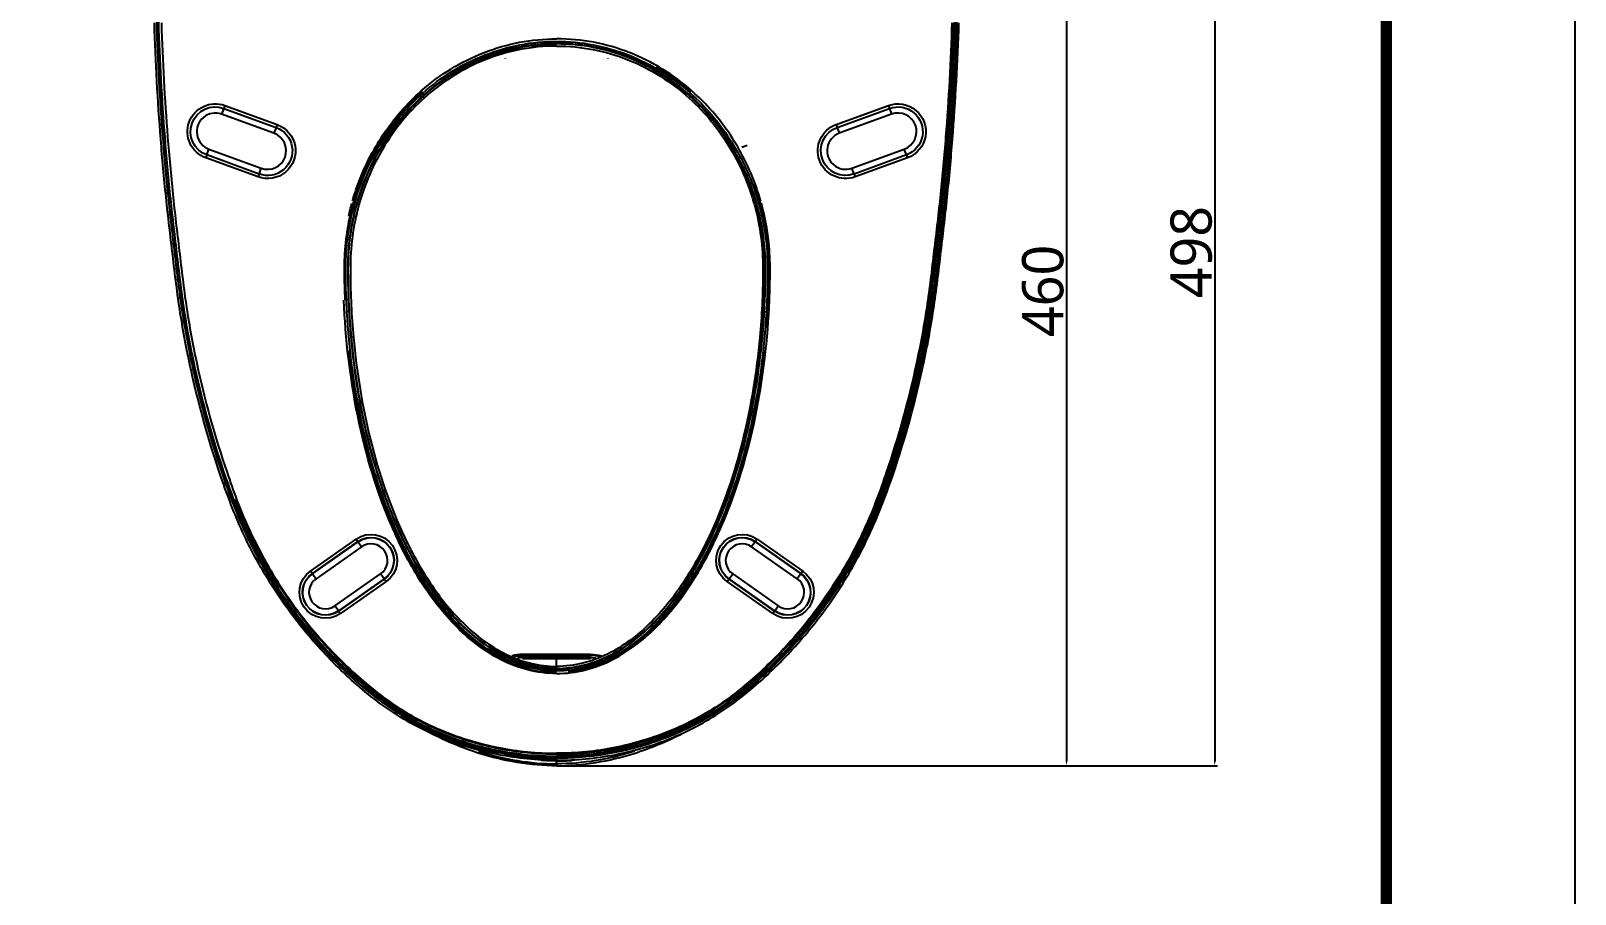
# Model space of a CAD drawing. Header units: millimetres. Extents: x 28 to 2364, y 8 to 1657.
# Drawn here: x 1615 to 2364, y 833 to 1251 of the extents above; entities that cross this region are included whole.
import ezdxf

# ---------------------------------------------------------------- set-up
doc = ezdxf.new("R2010")
doc.units = ezdxf.units.MM
doc.layers.get('Defpoints').update_dxf_attribs({"linetype": 'CONTINUOUS'})
doc.layers.add('1LINE', color=7, linetype='CONTINUOUS')
doc.styles.add('Annotative', font='malgun.ttf')
doc.dimstyles.new('WOO', dxfattribs={"dimtxt": 20, "dimasz": 2, "dimexe": 1.25, "dimexo": 0.3, "dimgap": 1, "dimtad": 1, "dimdec": 1, "dimzin": 1, "dimdsep": 46, "dimtxsty": 'Annotative', "dimcen": 0, "dimclrd": 1, "dimclre": 1, "dimclrt": 2, "dimadec": 0, "dimazin": 0, "dimtfac": 1, "dimtdec": 1, "dimtofl": 0, "dimtmove": 0, "dimatfit": 3, "dimfxl": 0, "dimarcsym": 0})

# ---------------------------------------------------------------- blocks, each defined once
blk = doc.blocks.new('*D25')
at = {"layer": '1LINE', "color": 1, "lineweight": -2}
for p, q in [((1946.21, 1355.14), (2118.84, 1355.14)), ((2117.59, 1353.14), (2117.59, 896.9)), ((1870.71, 894.9), (2118.84, 894.9))]:
    blk.add_line(p, q, dxfattribs=at)
at = {"layer": '1LINE', "color": 1}
for points in [[(2117.26, 1353.14), (2117.92, 1353.14), (2117.59, 1355.14)], [(2117.26, 896.9), (2117.92, 896.9), (2117.59, 894.9)]]:
    blk.add_solid(points, dxfattribs=at)
at = {"layer": 'Defpoints', "color": 0}
for p in [(1945.91, 1355.14, 0), (1870.41, 894.9), (2117.59, 894.9)]:
    blk.add_point(p, dxfattribs=at)
at = {"layer": '1LINE', "color": 2, "insert": (2106.26, 1125.02), "char_height": 20, "attachment_point": 5, "rotation": 90, "style": 'Annotative'}
blk.add_mtext('460', dxfattribs=at)
blk = doc.blocks.new('*D26')
at = {"layer": '1LINE', "color": 1, "lineweight": -2}
for p, q in [((1946.21, 1392.74), (2190.79, 1392.74)), ((2189.54, 1390.74), (2189.54, 896.9)), ((1870.71, 894.9), (2190.79, 894.9))]:
    blk.add_line(p, q, dxfattribs=at)
at = {"layer": '1LINE', "color": 1}
for points in [[(2189.2, 1390.74), (2189.87, 1390.74), (2189.54, 1392.74)], [(2189.2, 896.9), (2189.87, 896.9), (2189.54, 894.9)]]:
    blk.add_solid(points, dxfattribs=at)
at = {"layer": 'Defpoints', "color": 0}
for p in [(1945.91, 1392.74, 0), (1870.41, 894.9), (2189.54, 894.9)]:
    blk.add_point(p, dxfattribs=at)
at = {"layer": '1LINE', "color": 2, "insert": (2178.2, 1143.82), "char_height": 20, "attachment_point": 5, "rotation": 90, "style": 'Annotative'}
blk.add_mtext('498', dxfattribs=at)

msp = doc.modelspace()

# ---------------------------------------------------------------- linework, layer by layer
at = {"layer": '1LINE'}
for p, q in [((1709, 1213.44), (1707.97, 1210.62)), ((1709.51, 1214.85), (1709, 1213.44)), ((1709, 1213.44), (1734.37, 1204.2)), ((1709.51, 1214.85), (1734.88, 1205.61)), ((2005.94, 1205.61), (2031.31, 1214.85)), ((2006.45, 1204.2), (2031.82, 1213.44)), ((2031.31, 1214.85), (2031.82, 1213.44)), ((2031.82, 1213.44), (2032.85, 1210.62)), ((1733.35, 1201.38), (1707.97, 1210.62)), ((1734.88, 1205.61), (1734.37, 1204.2)), ((2005.94, 1205.61), (2006.45, 1204.2)), ((2032.85, 1210.62), (2007.48, 1201.38)), ((1734.37, 1204.2), (1733.35, 1201.38)), ((2006.45, 1204.2), (2007.48, 1201.38)), ((1700.79, 1190.89), (1700.28, 1189.48)), ((1700.79, 1190.89), (1701.82, 1193.7)), ((1726.16, 1181.65), (1700.79, 1190.89)), ((1701.82, 1193.7), (1727.19, 1184.47)), ((1962.83, 1195.45), (1960.18, 1194.48)), ((2013.63, 1184.47), (2039.01, 1193.7)), ((2040.03, 1190.89), (2014.66, 1181.65)), ((2040.03, 1190.89), (2039.01, 1193.7)), ((2040.03, 1190.89), (2040.54, 1189.48)), ((1725.65, 1180.24), (1700.28, 1189.48)), ((1726.16, 1181.65), (1727.19, 1184.47)), ((2014.66, 1181.65), (2013.63, 1184.47)), ((2040.54, 1189.48), (2015.17, 1180.24)), ((1726.16, 1181.65), (1725.65, 1180.24)), ((2014.66, 1181.65), (2015.17, 1180.24)), ((1769.71, 1114.95), (1768.71, 1114.9)), ((1971.11, 1114.95), (1972.11, 1114.9)), ((1771.9, 1102.56), (1770.91, 1102.46)), ((1968.92, 1102.56), (1969.92, 1102.46)), ((1751.11, 989.27), (1773.22, 1004.76)), ((1751.97, 988.05), (1774.08, 1003.53)), ((1752.02, 987.96), (1774.14, 1003.45)), ((1773.22, 1004.76), (1774.08, 1003.53)), ((1774.08, 1003.53), (1774.14, 1003.45)), ((1774.14, 1003.45), (1775.86, 1000.99)), ((1966.68, 1003.45), (1964.96, 1000.99)), ((1966.74, 1003.53), (1966.68, 1003.45)), ((1966.68, 1003.45), (1988.8, 987.96)), ((1967.6, 1004.76), (1966.74, 1003.53)), ((1966.74, 1003.53), (1988.86, 988.05)), ((1967.6, 1004.76), (1989.72, 989.27)), ((1775.86, 1000.99), (1753.74, 985.51)), ((1987.08, 985.51), (1964.96, 1000.99)), ((1751.97, 988.05), (1751.11, 989.27)), ((1989.72, 989.27), (1988.86, 988.05)), ((1751.97, 988.05), (1752.02, 987.96)), ((1752.02, 987.96), (1753.74, 985.51)), ((1762.92, 972.4), (1785.04, 987.89)), ((1786.76, 985.43), (1764.64, 969.94)), ((1786.82, 985.35), (1764.7, 969.86)), ((1787.68, 984.12), (1765.56, 968.63)), ((1786.76, 985.43), (1785.04, 987.89)), ((1786.82, 985.35), (1786.76, 985.43)), ((1787.68, 984.12), (1786.82, 985.35)), ((1954.01, 985.35), (1953.15, 984.12)), ((1975.26, 968.63), (1953.15, 984.12)), ((1954.01, 985.35), (1954.06, 985.43)), ((1976.12, 969.86), (1954.01, 985.35)), ((1954.06, 985.43), (1955.78, 987.89)), ((1976.18, 969.94), (1954.06, 985.43)), ((1955.78, 987.89), (1977.9, 972.4)), ((1988.8, 987.96), (1987.08, 985.51)), ((1988.86, 988.05), (1988.8, 987.96)), ((1764.64, 969.94), (1762.92, 972.4)), ((1764.7, 969.86), (1764.64, 969.94)), ((1764.7, 969.86), (1765.56, 968.63)), ((1976.12, 969.86), (1975.26, 968.63)), ((1976.12, 969.86), (1976.18, 969.94)), ((1976.18, 969.94), (1977.9, 972.4)), ((1886.91, 948.81), (1853.91, 948.81)), ((1853.91, 948.31), (1853.91, 948.81)), ((1853.91, 948.31), (1886.91, 948.31)), ((1886.91, 947.31), (1853.91, 947.31)), ((1853.91, 946.81), (1853.91, 947.31)), ((1853.91, 946.81), (1886.91, 946.81)), ((1886.91, 948.31), (1886.91, 948.81)), ((1886.91, 946.81), (1886.91, 947.31))]:
    msp.add_line(p, q, dxfattribs=at)
at = {"layer": '1LINE', "color": 4}
msp.add_lwpolyline([(32.98, 8.44), (2364.28, 8.44), (2364.28, 1657), (32.98, 1657)], close=True, dxfattribs=at)
at = {"layer": '1LINE', "color": 4, "const_width": 5.55}
msp.add_lwpolyline([(124.57, 66.72), (2272.69, 66.72), (2272.69, 1598.72), (124.57, 1598.72)], close=True, dxfattribs=at)
at = {"layer": '1LINE', "extrusion": (-1.0676e-27, -5.81175e-12, -1)}
for centre, radius, start, end in [((-1704.9, 1202.16, 0), 13.5, 290, 110), ((-2035.93, 1202.16, 0), 13.5, 70, 250), ((-2035.93, 1202.16, 0), 12, 70, 250), ((-1730.27, 1192.93, 0), 13.5, 110, 290), ((-2010.56, 1192.93, 0), 13.5, 250, 70), ((-2010.56, 1192.93, 0), 12, 250, 70), ((-1780.45, 994.44, 0), 12.6, 55, 235), ((-1960.37, 994.44, 0), 12.6, 305, 125), ((-1758.33, 978.95, 0), 12.6, 235, 55), ((-1982.49, 978.95, 0), 12.6, 125, 305)]:
    msp.add_arc(centre, radius, start, end, dxfattribs=at)
at = {"layer": '1LINE', "extrusion": (-6.12303e-17, 1.12478e-32, -1)}
for centre, radius, start, end in [((-1704.9, 1202.16, 0), 12, 290, 110), ((-1730.27, 1192.93, 0), 12, 110, 290), ((-1780.45, 994.44, 0), 11.1, 55, 235), ((-1780.45, 994.44, 0), 11, 55, 235), ((-1960.37, 994.44, 0), 11.1, 305, 125), ((-1960.37, 994.44, 0), 11, 305, 125), ((-1758.33, 978.95, 0), 11.1, 235, 55), ((-1758.33, 978.95, 0), 11, 235, 55), ((-1982.49, 978.95, 0), 11.1, 125, 305), ((-1982.49, 978.95, 0), 11, 125, 305)]:
    msp.add_arc(centre, radius, start, end, dxfattribs=at)
at = {"layer": '1LINE'}
for centre, radius, start, end in [((1704.9, 1202.16, 0), 9, 70, 250), ((2035.93, 1202.16, 0), 9, 290, 110), ((1730.27, 1192.93, 0), 9, 250, 70), ((2010.56, 1192.93, 0), 9, 110, 290), ((1780.45, 994.44, 0), 8, 305, 125), ((1960.37, 994.44, 0), 8, 55, 235), ((1758.33, 978.95, 0), 8, 125, 305), ((1982.49, 978.95, 0), 8, 235, 55), ((1853.91, 928.81, 0), 20, 90, 105.10454), ((1853.91, 928.81, 0), 18.5, 90, 97.88483), ((1886.91, 928.81, 0), 19.5, 76.84595, 90)]:
    msp.add_arc(centre, radius, start, end, dxfattribs=at)
at = {"layer": '1LINE', "extrusion": (0, 0, -1)}
for centre, radius, start, end in [((-1853.91, 928.81, 0), 19.5, 76.84595, 90), ((-1886.91, 928.81, 0), 20, 90, 105.10454), ((-1886.91, 928.81, 0), 18.5, 90, 97.88483)]:
    msp.add_arc(centre, radius, start, end, dxfattribs=at)
at = {"layer": '1LINE'}
for centre, major_axis, start_param, end_param in [((1805.45, 1219.18), (-0.672, 0.741), 3.098467, 4.618642), ((1935.37, 1219.18), (0.672, 0.741), 1.664543, 3.184718)]:
    msp.add_ellipse(centre, major_axis=major_axis, ratio=0.149356, start_param=start_param, end_param=end_param, dxfattribs=at)
for points, knots in [([(1870.41, 897.55), (1860.91, 897.56), (1851.4, 898.49), (1832.98, 902.04), (1824.02, 904.65), (1806.63, 911.63), (1798.13, 916.09), (1782.49, 926.48), (1775.26, 932.42), (1761.53, 945.24), (1755, 952.14), (1743, 966.55), (1737.5, 974.1), (1727.45, 989.85), (1722.89, 998.08), (1714.87, 1015.19), (1711.5, 1023.94), (1702.28, 1050.44), (1697.18, 1068.42), (1691.13, 1095.87), (1689.37, 1105.11), (1686.45, 1123.7), (1685.34, 1133.04), (1683.14, 1151.73), (1682, 1161.07), (1680.04, 1179.77), (1679.2, 1189.13), (1676.97, 1217.25), (1675.94, 1236.02), (1675.34, 1254.84)], [0, 0, 0, 0, 0.0625, 0.0625, 0.125, 0.125, 0.1875, 0.1875, 0.25, 0.25, 0.3125, 0.3125, 0.375, 0.375, 0.4375, 0.4375, 0.5, 0.5, 0.625, 0.625, 0.6875, 0.6875, 0.75, 0.75, 0.8125, 0.8125, 0.875, 0.875, 1, 1, 1, 1]), ([(1676.33, 1254.87), (1676.92, 1236.13), (1677.94, 1217.44), (1680.16, 1189.46), (1680.99, 1180.14), (1682.94, 1161.53), (1684.07, 1152.24), (1686.25, 1133.65), (1687.36, 1124.36), (1690.24, 1105.84), (1691.98, 1096.61), (1697.99, 1069.23), (1703.05, 1051.29), (1712.21, 1024.85), (1715.55, 1016.12), (1723.5, 999.05), (1728.02, 990.82), (1738.01, 975.08), (1743.48, 967.54), (1755.42, 953.15), (1761.91, 946.25), (1775.59, 933.44), (1782.78, 927.5), (1798.35, 917.1), (1806.82, 912.64), (1824.15, 905.65), (1833.08, 903.03), (1851.45, 899.48), (1860.94, 898.55), (1870.41, 898.54)], [0, 0, 0, 0, 0.125, 0.125, 0.1875, 0.1875, 0.25, 0.25, 0.3125, 0.3125, 0.375, 0.375, 0.5, 0.5, 0.5625, 0.5625, 0.625, 0.625, 0.6875, 0.6875, 0.75, 0.75, 0.8125, 0.8125, 0.875, 0.875, 0.9375, 0.9375, 1, 1, 1, 1]), ([(1870.41, 898.78), (1860.94, 898.79), (1851.46, 899.71), (1833.11, 903.26), (1824.19, 905.87), (1806.88, 912.85), (1798.42, 917.31), (1782.85, 927.71), (1775.67, 933.66), (1762.02, 946.46), (1755.53, 953.35), (1743.59, 967.75), (1738.12, 975.29), (1728.15, 991.03), (1723.64, 999.25), (1715.71, 1016.33), (1712.38, 1025.05), (1703.23, 1051.47), (1698.17, 1069.39), (1692.18, 1096.72), (1690.45, 1105.92), (1687.57, 1124.45), (1686.46, 1133.76), (1684.27, 1152.39), (1683.14, 1161.7), (1681.19, 1180.35), (1680.35, 1189.68), (1678.13, 1217.72), (1677.1, 1236.45), (1676.52, 1255.21)], [0, 0, 0, 0, 0.0625, 0.0625, 0.125, 0.125, 0.1875, 0.1875, 0.25, 0.25, 0.3125, 0.3125, 0.375, 0.375, 0.4375, 0.4375, 0.5, 0.5, 0.625, 0.625, 0.6875, 0.6875, 0.75, 0.75, 0.8125, 0.8125, 0.875, 0.875, 1, 1, 1, 1]), ([(1677.31, 1255.23), (1677.89, 1236.54), (1678.91, 1217.88), (1681.12, 1189.96), (1681.95, 1180.66), (1683.89, 1162.09), (1685.02, 1152.82), (1687.2, 1134.27), (1688.29, 1124.99), (1691.14, 1106.5), (1692.87, 1097.32), (1698.82, 1070.04), (1703.85, 1052.16), (1712.94, 1025.79), (1716.25, 1017.08), (1724.13, 1000.02), (1728.61, 991.81), (1738.53, 976.08), (1743.98, 968.55), (1755.86, 954.16), (1762.32, 947.27), (1775.93, 934.48), (1783.09, 928.53), (1798.6, 918.12), (1807.03, 913.65), (1824.29, 906.67), (1833.19, 904.06), (1851.5, 900.5), (1860.97, 899.58), (1870.41, 899.57)], [0, 0, 0, 0, 0.125, 0.125, 0.1875, 0.1875, 0.25, 0.25, 0.3125, 0.3125, 0.375, 0.375, 0.5, 0.5, 0.5625, 0.5625, 0.625, 0.625, 0.6875, 0.6875, 0.75, 0.75, 0.8125, 0.8125, 0.875, 0.875, 0.9375, 0.9375, 1, 1, 1, 1]), ([(1678.75, 1254.88), (1679.33, 1236.41), (1680.34, 1217.97), (1682.51, 1190.35), (1683.34, 1181.15), (1685.21, 1162.77), (1686.35, 1153.61), (1688.51, 1135.29), (1689.57, 1126.13), (1692.32, 1107.94), (1693.99, 1098.92), (1699.77, 1072.05), (1704.67, 1054.39), (1713.54, 1028.26), (1716.74, 1019.6), (1724.39, 1002.6), (1728.84, 994.25), (1738.66, 978.36), (1744.06, 970.76), (1755.85, 956.24), (1762.28, 949.31), (1775.8, 936.43), (1782.9, 930.42), (1798.29, 919.89), (1806.7, 915.35), (1824.05, 908.2), (1833, 905.52), (1851.44, 901.89), (1860.94, 900.95), (1870.41, 900.94)], [0, 0, 0, 0, 0.125, 0.125, 0.1875, 0.1875, 0.25, 0.25, 0.3125, 0.3125, 0.375, 0.375, 0.5, 0.5, 0.5625, 0.5625, 0.625, 0.625, 0.6875, 0.6875, 0.75, 0.75, 0.8125, 0.8125, 0.875, 0.875, 0.9375, 0.9375, 1, 1, 1, 1]), ([(1870.41, 899.57), (1879.86, 899.58), (1889.32, 900.5), (1907.63, 904.06), (1916.53, 906.67), (1933.79, 913.65), (1942.22, 918.12), (1957.74, 928.53), (1964.9, 934.48), (1978.5, 947.27), (1984.96, 954.16), (1996.84, 968.55), (2002.29, 976.08), (2012.21, 991.81), (2016.69, 1000.02), (2024.57, 1017.08), (2027.88, 1025.79), (2036.97, 1052.16), (2042, 1070.04), (2047.96, 1097.32), (2049.68, 1106.5), (2052.53, 1124.99), (2053.63, 1134.27), (2055.81, 1152.82), (2056.93, 1162.09), (2058.88, 1180.66), (2059.71, 1189.96), (2061.91, 1217.88), (2062.94, 1236.54), (2063.51, 1255.23)], [0, 0, 0, 0, 0.0625, 0.0625, 0.125, 0.125, 0.1875, 0.1875, 0.25, 0.25, 0.3125, 0.3125, 0.375, 0.375, 0.4375, 0.4375, 0.5, 0.5, 0.625, 0.625, 0.6875, 0.6875, 0.75, 0.75, 0.8125, 0.8125, 0.875, 0.875, 1, 1, 1, 1]), ([(2064.3, 1255.21), (2063.72, 1236.46), (2062.69, 1217.76), (2060.48, 1189.76), (2059.65, 1180.44), (2057.69, 1161.81), (2056.56, 1152.52), (2054.38, 1133.92), (2053.28, 1124.62), (2050.41, 1106.08), (2048.67, 1096.88), (2042.69, 1069.53), (2037.63, 1051.6), (2028.49, 1025.16), (2025.16, 1016.43), (2017.23, 999.34), (2012.72, 991.12), (2002.75, 975.37), (1997.28, 967.82), (1985.35, 953.41), (1978.86, 946.51), (1965.2, 933.7), (1958.01, 927.75), (1942.44, 917.33), (1933.98, 912.87), (1916.67, 905.88), (1907.74, 903.27), (1889.38, 899.71), (1879.88, 898.79), (1870.41, 898.78)], [0, 0, 0, 0, 0.125, 0.125, 0.1875, 0.1875, 0.25, 0.25, 0.3125, 0.3125, 0.375, 0.375, 0.5, 0.5, 0.5625, 0.5625, 0.625, 0.625, 0.6875, 0.6875, 0.75, 0.75, 0.8125, 0.8125, 0.875, 0.875, 0.9375, 0.9375, 1, 1, 1, 1]), ([(2062.07, 1254.88), (2061.49, 1236.41), (2060.48, 1217.97), (2058.31, 1190.35), (2057.48, 1181.15), (2055.61, 1162.77), (2054.48, 1153.61), (2052.31, 1135.29), (2051.25, 1126.13), (2048.51, 1107.94), (2046.83, 1098.92), (2041.05, 1072.05), (2036.15, 1054.39), (2027.28, 1028.26), (2024.08, 1019.6), (2016.44, 1002.6), (2011.98, 994.25), (2002.16, 978.36), (1996.77, 970.76), (1984.97, 956.24), (1978.54, 949.31), (1965.02, 936.43), (1957.92, 930.42), (1942.53, 919.89), (1934.12, 915.35), (1916.78, 908.2), (1907.82, 905.52), (1889.38, 901.89), (1879.89, 900.95), (1870.41, 900.94)], [0, 0, 0, 0, 0.125, 0.125, 0.1875, 0.1875, 0.25, 0.25, 0.3125, 0.3125, 0.375, 0.375, 0.5, 0.5, 0.5625, 0.5625, 0.625, 0.625, 0.6875, 0.6875, 0.75, 0.75, 0.8125, 0.8125, 0.875, 0.875, 0.9375, 0.9375, 1, 1, 1, 1]), ([(1870.41, 900.44), (1879.47, 900.45), (1888.47, 901.29), (1906.35, 904.65), (1915.26, 907.17), (1932.8, 914.15), (1941.05, 918.47), (1956.54, 928.73), (1963.82, 934.73), (1984.37, 953.96), (1996.2, 968.22), (2011.14, 991.77), (2015.69, 1000.05), (2023.59, 1017.06), (2026.9, 1025.76), (2036, 1052.12), (2041.05, 1070.01), (2047.03, 1097.34), (2048.77, 1106.55), (2051.61, 1125.02), (2052.69, 1134.27), (2054.87, 1152.78), (2056.02, 1162.03), (2057.92, 1180.56), (2058.76, 1189.83), (2060.96, 1217.67), (2061.98, 1236.25), (2062.56, 1254.87)], [0, 0, 0, 0, 0.0625, 0.0625, 0.125, 0.125, 0.1875, 0.1875, 0.25, 0.25, 0.375, 0.375, 0.4375, 0.4375, 0.5, 0.5, 0.625, 0.625, 0.6875, 0.6875, 0.75, 0.75, 0.8125, 0.8125, 0.875, 0.875, 1, 1, 1, 1]), ([(2064.5, 1254.87), (2063.9, 1236.13), (2062.88, 1217.44), (2060.67, 1189.46), (2059.83, 1180.14), (2057.88, 1161.53), (2056.75, 1152.24), (2054.57, 1133.65), (2053.46, 1124.36), (2050.58, 1105.84), (2048.84, 1096.61), (2042.84, 1069.23), (2037.77, 1051.29), (2028.61, 1024.85), (2025.27, 1016.12), (2017.32, 999.05), (2012.8, 990.82), (2002.81, 975.08), (1997.34, 967.54), (1985.4, 953.15), (1978.91, 946.25), (1965.24, 933.44), (1958.04, 927.5), (1942.47, 917.1), (1934, 912.64), (1916.67, 905.65), (1907.74, 903.03), (1889.37, 899.48), (1879.88, 898.55), (1870.41, 898.54)], [0, 0, 0, 0, 0.125, 0.125, 0.1875, 0.1875, 0.25, 0.25, 0.3125, 0.3125, 0.375, 0.375, 0.5, 0.5, 0.5625, 0.5625, 0.625, 0.625, 0.6875, 0.6875, 0.75, 0.75, 0.8125, 0.8125, 0.875, 0.875, 0.9375, 0.9375, 1, 1, 1, 1]), ([(1870.41, 897.55), (1879.91, 897.56), (1889.42, 898.49), (1907.84, 902.04), (1916.8, 904.65), (1934.19, 911.63), (1942.69, 916.09), (1958.33, 926.48), (1965.56, 932.42), (1979.29, 945.24), (1985.82, 952.14), (1997.82, 966.55), (2003.33, 974.1), (2013.38, 989.85), (2017.93, 998.08), (2025.95, 1015.19), (2029.32, 1023.94), (2038.54, 1050.44), (2043.64, 1068.42), (2049.7, 1095.87), (2051.45, 1105.11), (2054.37, 1123.7), (2055.49, 1133.04), (2057.68, 1151.73), (2058.82, 1161.07), (2060.78, 1179.77), (2061.63, 1189.13), (2063.85, 1217.25), (2064.88, 1236.02), (2065.48, 1254.84)], [0, 0, 0, 0, 0.0625, 0.0625, 0.125, 0.125, 0.1875, 0.1875, 0.25, 0.25, 0.3125, 0.3125, 0.375, 0.375, 0.4375, 0.4375, 0.5, 0.5, 0.625, 0.625, 0.6875, 0.6875, 0.75, 0.75, 0.8125, 0.8125, 0.875, 0.875, 1, 1, 1, 1]), ([(1804.8, 1221.91), (1809.29, 1225.88), (1814.07, 1229.42), (1824.2, 1235.63), (1829.58, 1238.33), (1840.81, 1242.69), (1846.55, 1244.34), (1858.3, 1246.57), (1864.34, 1247.15), (1870.41, 1247.14)], [0, 0, 0, 0, 0.25, 0.25, 0.5, 0.5, 0.75, 0.75, 1, 1, 1, 1]), ([(1805.53, 1220.8), (1809.96, 1224.75), (1814.67, 1228.27), (1824.67, 1234.46), (1830, 1237.15), (1841.1, 1241.49), (1846.79, 1243.14), (1858.41, 1245.35), (1864.4, 1245.92), (1870.41, 1245.92)], [0, 0, 0, 0, 0.25, 0.25, 0.5, 0.5, 0.75, 0.75, 1, 1, 1, 1]), ([(1805.63, 1219.21), (1810.03, 1223.2), (1814.72, 1226.77), (1824.68, 1233.04), (1830, 1235.76), (1841.08, 1240.17), (1846.76, 1241.84), (1858.39, 1244.08), (1864.39, 1244.67), (1870.41, 1244.66)], [0, 0, 0, 0, 0.25, 0.25, 0.5, 0.5, 0.75, 0.75, 1, 1, 1, 1]), ([(1870.41, 1243.66), (1864.44, 1243.67), (1858.49, 1243.08), (1846.94, 1240.85), (1841.31, 1239.2), (1830.32, 1234.83), (1825.04, 1232.13), (1815.14, 1225.92), (1810.49, 1222.39), (1806.12, 1218.43)], [0, 0, 0, 0, 0.25, 0.25, 0.5, 0.5, 0.75, 0.75, 1, 1, 1, 1]), ([(1870.41, 1244.92), (1861.95, 1244.92), (1853.5, 1243.78), (1837.22, 1239.3), (1829.41, 1235.99), (1822.16, 1231.75)], [0, 0, 0, 0, 0.5, 0.5, 1, 1, 1, 1]), ([(1936.02, 1221.91), (1931.53, 1225.88), (1926.75, 1229.42), (1916.63, 1235.63), (1911.24, 1238.33), (1900.01, 1242.69), (1894.27, 1244.34), (1882.53, 1246.57), (1876.48, 1247.15), (1870.41, 1247.14)], [0, 0, 0, 0, 0.25, 0.25, 0.5, 0.5, 0.75, 0.75, 1, 1, 1, 1]), ([(1870.41, 1245.92), (1876.41, 1245.92), (1882.37, 1245.35), (1893.97, 1243.15), (1899.63, 1241.52), (1910.7, 1237.2), (1916.07, 1234.5), (1926.15, 1228.27), (1930.88, 1224.74), (1935.3, 1220.8)], [0, 0, 0, 0, 0.25, 0.25, 0.5, 0.5, 0.75, 0.75, 1, 1, 1, 1]), ([(1918.66, 1231.75), (1911.41, 1235.99), (1903.6, 1239.3), (1887.32, 1243.78), (1878.87, 1244.92), (1870.41, 1244.92)], [0, 0, 0, 0, 0.5, 0.5, 1, 1, 1, 1]), ([(1935.19, 1219.21), (1930.8, 1223.2), (1926.11, 1226.77), (1916.14, 1233.04), (1910.82, 1235.76), (1899.74, 1240.17), (1894.06, 1241.84), (1882.43, 1244.08), (1876.43, 1244.67), (1870.41, 1244.66)], [0, 0, 0, 0, 0.25, 0.25, 0.5, 0.5, 0.75, 0.75, 1, 1, 1, 1]), ([(1870.41, 1243.66), (1876.38, 1243.67), (1882.33, 1243.08), (1893.88, 1240.85), (1899.51, 1239.2), (1910.51, 1234.83), (1915.79, 1232.13), (1925.68, 1225.92), (1930.33, 1222.39), (1934.7, 1218.43)], [0, 0, 0, 0, 0.25, 0.25, 0.5, 0.5, 0.75, 0.75, 1, 1, 1, 1]), ([(1918.67, 1233.71), (1919.56, 1233.2), (1920.45, 1232.67), (1926.38, 1229.03), (1931.15, 1225.49), (1935.61, 1221.55)], [0, 0, 0, 0, 0.147484, 0.147484, 1, 1, 1, 1]), ([(1805.21, 1221.55), (1801.71, 1218.45), (1798.41, 1215.13), (1792.25, 1208.07), (1789.38, 1204.32), (1781.58, 1192.68), (1777.38, 1184.35), (1771.01, 1166.55), (1768.99, 1157.51), (1767.55, 1143.76), (1767.38, 1139.14), (1767.42, 1129.86), (1767.52, 1125.21), (1767.72, 1120.55)], [0, 0, 0, 0, 0.125, 0.125, 0.25, 0.25, 0.5, 0.5, 0.75, 0.75, 0.875, 0.875, 1, 1, 1, 1]), ([(1768.71, 1114.9), (1768.44, 1119.75), (1768.26, 1124.59), (1768.09, 1134.26), (1768.06, 1139.09), (1768.7, 1148.69), (1769.32, 1153.47), (1771.16, 1162.97), (1772.39, 1167.73), (1777, 1181.71), (1781.19, 1190.48), (1789.18, 1202.76), (1792.13, 1206.71), (1798.47, 1214.1), (1801.88, 1217.56), (1805.53, 1220.8)], [0, 0, 0, 0, 0.125, 0.125, 0.25, 0.25, 0.375, 0.375, 0.5, 0.5, 0.75, 0.75, 0.875, 0.875, 1, 1, 1, 1]), ([(1771.45, 1168.63), (1772.12, 1170.97), (1772.88, 1173.3), (1776.9, 1184.56), (1781.1, 1192.93), (1788.92, 1204.61), (1791.8, 1208.37), (1797.98, 1215.47), (1801.28, 1218.8), (1804.8, 1221.91)], [0, 0, 0, 0, 0.115112, 0.115112, 0.557556, 0.557556, 0.778778, 0.778778, 1, 1, 1, 1]), ([(1935.3, 1220.8), (1938.94, 1217.56), (1942.35, 1214.1), (1948.69, 1206.71), (1951.65, 1202.76), (1959.63, 1190.48), (1963.82, 1181.71), (1968.43, 1167.73), (1969.66, 1162.97), (1971.5, 1153.47), (1972.12, 1148.69), (1972.76, 1139.09), (1972.73, 1134.26), (1972.56, 1124.59), (1972.38, 1119.75), (1972.11, 1114.9)], [0, 0, 0, 0, 0.125, 0.125, 0.25, 0.25, 0.5, 0.5, 0.625, 0.625, 0.75, 0.75, 0.875, 0.875, 1, 1, 1, 1]), ([(1969.37, 1168.63), (1968.7, 1170.97), (1967.95, 1173.3), (1963.93, 1184.56), (1959.72, 1192.93), (1951.9, 1204.61), (1949.03, 1208.37), (1942.84, 1215.47), (1939.54, 1218.8), (1936.02, 1221.91)], [0, 0, 0, 0, 0.115112, 0.115112, 0.557556, 0.557556, 0.778778, 0.778778, 1, 1, 1, 1]), ([(1770.91, 1102.46), (1769.94, 1112.98), (1769.46, 1123.47), (1769.36, 1139.17), (1769.57, 1144.39), (1770.79, 1154.79), (1771.76, 1159.98), (1774.46, 1170.3), (1776.19, 1175.43), (1780.3, 1185.24), (1782.69, 1189.98), (1788.16, 1199.11), (1791.26, 1203.53), (1798.01, 1211.78), (1801.67, 1215.63), (1805.63, 1219.21)], [0, 0, 0, 0, 0.25, 0.25, 0.375, 0.375, 0.5, 0.5, 0.625, 0.625, 0.75, 0.75, 0.875, 0.875, 1, 1, 1, 1]), ([(1806.12, 1218.43), (1802.21, 1214.88), (1798.58, 1211.05), (1791.9, 1202.85), (1788.83, 1198.46), (1783.43, 1189.39), (1781.07, 1184.69), (1777.02, 1174.94), (1775.32, 1169.85), (1772.68, 1159.61), (1771.73, 1154.47), (1770.53, 1144.14), (1770.34, 1138.96), (1770.46, 1123.39), (1770.94, 1112.98), (1771.9, 1102.56)], [0, 0, 0, 0, 0.125, 0.125, 0.25, 0.25, 0.375, 0.375, 0.5, 0.5, 0.625, 0.625, 0.75, 0.75, 1, 1, 1, 1]), ([(1806.01, 1220.02), (1801.96, 1216.41), (1798.2, 1212.51), (1791.29, 1204.14), (1788.11, 1199.65), (1782.52, 1190.36), (1780.08, 1185.54), (1775.89, 1175.54), (1774.14, 1170.32), (1772.78, 1165.05)], [0, 0, 0, 0, 0.25, 0.25, 0.5, 0.5, 0.75, 0.75, 1, 1, 1, 1]), ([(1806.12, 1218.43), (1802.21, 1214.88), (1798.58, 1211.05), (1791.9, 1202.85), (1788.83, 1198.46), (1783.43, 1189.39), (1781.07, 1184.69), (1777.02, 1174.94), (1775.32, 1169.85), (1773.62, 1163.26), (1773.27, 1161.78), (1772.95, 1160.3)], [0, 0, 0, 0, 0.233202, 0.233202, 0.466405, 0.466405, 0.699607, 0.699607, 0.93281, 0.93281, 1, 1, 1, 1]), ([(1934.7, 1218.43), (1938.62, 1214.88), (1942.24, 1211.05), (1948.92, 1202.85), (1951.99, 1198.46), (1957.39, 1189.39), (1959.75, 1184.69), (1963.8, 1174.94), (1965.5, 1169.85), (1968.15, 1159.61), (1969.1, 1154.47), (1970.29, 1144.14), (1970.48, 1138.96), (1970.37, 1123.39), (1969.88, 1112.98), (1968.92, 1102.56)], [0, 0, 0, 0, 0.125, 0.125, 0.25, 0.25, 0.375, 0.375, 0.5, 0.5, 0.625, 0.625, 0.75, 0.75, 1, 1, 1, 1]), ([(1968.05, 1165.05), (1966.69, 1170.32), (1964.93, 1175.54), (1960.75, 1185.54), (1958.3, 1190.36), (1952.71, 1199.65), (1949.54, 1204.14), (1942.62, 1212.51), (1938.87, 1216.41), (1934.81, 1220.02)], [0, 0, 0, 0, 0.25, 0.25, 0.5, 0.5, 0.75, 0.75, 1, 1, 1, 1]), ([(1969.92, 1102.46), (1970.88, 1112.98), (1971.36, 1123.47), (1971.46, 1139.17), (1971.25, 1144.39), (1970.03, 1154.79), (1969.06, 1159.98), (1966.36, 1170.3), (1964.63, 1175.43), (1960.52, 1185.24), (1958.13, 1189.98), (1952.66, 1199.11), (1949.56, 1203.53), (1942.81, 1211.78), (1939.15, 1215.63), (1935.19, 1219.21)], [0, 0, 0, 0, 0.25, 0.25, 0.375, 0.375, 0.5, 0.5, 0.625, 0.625, 0.75, 0.75, 0.875, 0.875, 1, 1, 1, 1]), ([(1966.12, 1176.83), (1966.29, 1176.37), (1966.46, 1175.91), (1969.81, 1166.55), (1971.83, 1157.51), (1973.27, 1143.76), (1973.44, 1139.14), (1973.41, 1129.86), (1973.3, 1125.21), (1973.11, 1120.55)], [0, 0, 0, 0, 0.025343, 0.025343, 0.512672, 0.512672, 0.756336, 0.756336, 1, 1, 1, 1]), ([(1772.78, 1165.05), (1770.67, 1156.91), (1769.46, 1148.54), (1769.04, 1135.95), (1769.11, 1131.75), (1769.3, 1123.35), (1769.47, 1119.15), (1769.71, 1114.95)], [0, 0, 0, 0, 0.5, 0.5, 0.75, 0.75, 1, 1, 1, 1]), ([(1971.11, 1114.95), (1971.35, 1119.15), (1971.52, 1123.35), (1971.71, 1131.75), (1971.79, 1135.95), (1971.36, 1148.54), (1970.15, 1156.91), (1968.05, 1165.05)], [0, 0, 0, 0, 0.25, 0.25, 0.5, 0.5, 1, 1, 1, 1]), ([(1973.61, 1120.53), (1973.8, 1125.2), (1973.91, 1129.87), (1973.95, 1139.19), (1973.77, 1143.82), (1972.62, 1154.85), (1971.43, 1161.21), (1969.69, 1167.51)], [0, 0, 0, 0, 0.294375, 0.294375, 0.588749, 0.588749, 1, 1, 1, 1]), ([(1771.22, 1150.08), (1771.19, 1149.82), (1771.16, 1149.56), (1770.53, 1144.14), (1770.34, 1138.96), (1770.46, 1123.39), (1770.94, 1112.98), (1771.9, 1102.56)], [0, 0, 0, 0, 0.016353, 0.016353, 0.344235, 0.344235, 1, 1, 1, 1]), ([(1870.41, 939.59), (1865.66, 939.59), (1861.01, 940.2), (1851.91, 942.52), (1847.45, 944.25), (1839.08, 948.51), (1835.1, 951.08), (1827.61, 956.83), (1824.14, 959.97), (1814.37, 970.01), (1808.68, 977.58), (1798.66, 993.57), (1794.36, 1001.97), (1783.08, 1027.9), (1777.76, 1045.98), (1770.19, 1082.91), (1768, 1101.69), (1767.22, 1120.53)], [0, 0, 0, 0, 0.0625, 0.0625, 0.125, 0.125, 0.1875, 0.1875, 0.25, 0.25, 0.375, 0.375, 0.5, 0.5, 0.75, 0.75, 1, 1, 1, 1]), ([(1870.41, 939.59), (1875.17, 939.59), (1879.81, 940.2), (1888.91, 942.52), (1893.37, 944.25), (1901.74, 948.51), (1905.72, 951.08), (1913.21, 956.83), (1916.68, 959.97), (1926.46, 970.01), (1932.14, 977.58), (1942.16, 993.57), (1946.46, 1001.97), (1957.74, 1027.9), (1963.07, 1045.98), (1970.63, 1082.91), (1972.82, 1101.69), (1973.61, 1120.53)], [0, 0, 0, 0, 0.0625, 0.0625, 0.125, 0.125, 0.1875, 0.1875, 0.25, 0.25, 0.375, 0.375, 0.5, 0.5, 0.75, 0.75, 1, 1, 1, 1]), ([(1870.41, 940.83), (1865.8, 940.83), (1861.27, 941.42), (1852.41, 943.67), (1848.09, 945.34), (1840.01, 949.41), (1836.19, 951.85), (1828.91, 957.35), (1825.47, 960.41), (1815.92, 970.09), (1810.41, 977.29), (1800.57, 992.68), (1796.36, 1000.71), (1785.25, 1025.51), (1779.85, 1043.07), (1772.11, 1078.6), (1769.75, 1096.71), (1768.71, 1114.9)], [0, 0, 0, 0, 0.0625, 0.0625, 0.125, 0.125, 0.1875, 0.1875, 0.25, 0.25, 0.375, 0.375, 0.5, 0.5, 0.75, 0.75, 1, 1, 1, 1]), ([(1972.11, 1114.9), (1971.07, 1096.7), (1968.73, 1078.72), (1962.97, 1052.2), (1960.67, 1043.43), (1955.17, 1026.06), (1951.97, 1017.5), (1944.56, 1000.92), (1940.35, 992.86), (1930.51, 977.43), (1925, 970.2), (1915.43, 960.49), (1911.99, 957.42), (1904.71, 951.89), (1900.88, 949.45), (1892.78, 945.36), (1888.46, 943.68), (1879.57, 941.42), (1875.04, 940.83), (1870.41, 940.83)], [0, 0, 0, 0, 0.25, 0.25, 0.375, 0.375, 0.5, 0.5, 0.625, 0.625, 0.75, 0.75, 0.8125, 0.8125, 0.875, 0.875, 0.9375, 0.9375, 1, 1, 1, 1]), ([(1770.35, 1105.81), (1771.77, 1088.56), (1774.39, 1071.4), (1782.49, 1037.76), (1787.93, 1021.24), (1799.01, 997.77), (1803.2, 990.17), (1812.8, 975.79), (1818.22, 968.97), (1830.62, 956.89), (1837.62, 951.61), (1853.17, 944.04), (1861.76, 941.83), (1870.41, 941.83)], [0, 0, 0, 0, 0.25, 0.25, 0.5, 0.5, 0.625, 0.625, 0.75, 0.75, 0.875, 0.875, 1, 1, 1, 1]), ([(1870.41, 942.06), (1861.76, 942.06), (1853.26, 944.26), (1841.76, 949.84), (1838.07, 952.09), (1831.14, 957.14), (1827.89, 959.9), (1818.7, 968.8), (1813.29, 975.56), (1803.87, 989.55), (1799.78, 996.87), (1792.52, 1012), (1789.34, 1019.8), (1783.75, 1035.8), (1781.34, 1044), (1775.17, 1068.73), (1772.46, 1085.53), (1770.91, 1102.46)], [0, 0, 0, 0, 0.125, 0.125, 0.1875, 0.1875, 0.25, 0.25, 0.375, 0.375, 0.5, 0.5, 0.625, 0.625, 0.75, 0.75, 1, 1, 1, 1]), ([(1771.9, 1102.56), (1773.44, 1085.74), (1776.12, 1069.15), (1784.21, 1036.51), (1789.64, 1020.39), (1800.42, 997.81), (1804.46, 990.53), (1811.44, 980.08), (1813.92, 976.67), (1819.27, 970.08), (1822.14, 966.89), (1828.2, 960.96), (1831.41, 958.2), (1838.27, 953.15), (1841.93, 950.89), (1849.54, 947.16), (1853.52, 945.65), (1861.85, 943.59), (1866.11, 943.05), (1870.41, 943.05)], [0, 0, 0, 0, 0.25, 0.25, 0.5, 0.5, 0.625, 0.625, 0.6875, 0.6875, 0.75, 0.75, 0.8125, 0.8125, 0.875, 0.875, 0.9375, 0.9375, 1, 1, 1, 1]), ([(1870.41, 941.83), (1879.06, 941.83), (1887.65, 944.04), (1903.2, 951.61), (1910.2, 956.89), (1922.6, 968.97), (1928.03, 975.79), (1937.62, 990.17), (1941.81, 997.77), (1952.89, 1021.24), (1958.34, 1037.76), (1966.43, 1071.4), (1969.06, 1088.56), (1970.48, 1105.81)], [0, 0, 0, 0, 0.125, 0.125, 0.25, 0.25, 0.375, 0.375, 0.5, 0.5, 0.75, 0.75, 1, 1, 1, 1]), ([(1968.92, 1102.56), (1967.38, 1085.74), (1964.7, 1069.15), (1956.61, 1036.51), (1951.18, 1020.39), (1940.41, 997.81), (1936.37, 990.53), (1929.39, 980.08), (1926.91, 976.67), (1921.55, 970.08), (1918.68, 966.89), (1912.62, 960.96), (1909.41, 958.2), (1902.55, 953.15), (1898.89, 950.89), (1891.29, 947.16), (1887.31, 945.65), (1878.97, 943.59), (1874.71, 943.05), (1870.41, 943.05)], [0, 0, 0, 0, 0.25, 0.25, 0.5, 0.5, 0.625, 0.625, 0.6875, 0.6875, 0.75, 0.75, 0.8125, 0.8125, 0.875, 0.875, 0.9375, 0.9375, 1, 1, 1, 1]), ([(1870.41, 942.06), (1879.06, 942.06), (1887.56, 944.26), (1899.06, 949.84), (1902.76, 952.09), (1909.69, 957.14), (1912.93, 959.9), (1922.12, 968.8), (1927.53, 975.56), (1936.95, 989.55), (1941.04, 996.87), (1948.3, 1012), (1951.48, 1019.8), (1957.08, 1035.8), (1959.49, 1044), (1965.65, 1068.73), (1968.37, 1085.53), (1969.92, 1102.46)], [0, 0, 0, 0, 0.125, 0.125, 0.1875, 0.1875, 0.25, 0.25, 0.375, 0.375, 0.5, 0.5, 0.625, 0.625, 0.75, 0.75, 1, 1, 1, 1]), ([(1769.53, 1096.19), (1770.68, 1085.62), (1772.3, 1075.1), (1778.2, 1046.27), (1783.48, 1028.34), (1794.54, 1002.76), (1798.75, 994.44), (1808.71, 978.39), (1814.39, 970.77), (1824.13, 960.66), (1827.6, 957.5), (1835.07, 951.71), (1839.05, 949.11), (1847.42, 944.81), (1851.88, 943.05), (1860.99, 940.71), (1865.65, 940.09), (1870.41, 940.09)], [0, 0, 0, 0, 0.15883, 0.15883, 0.43922, 0.43922, 0.579415, 0.579415, 0.71961, 0.71961, 0.789707, 0.789707, 0.859805, 0.859805, 0.929902, 0.929902, 1, 1, 1, 1]), ([(1971.29, 1096.19), (1970.14, 1085.62), (1968.52, 1075.1), (1962.62, 1046.27), (1957.34, 1028.34), (1946.28, 1002.76), (1942.07, 994.44), (1932.11, 978.39), (1926.43, 970.77), (1916.69, 960.66), (1913.22, 957.5), (1905.75, 951.71), (1901.77, 949.11), (1893.41, 944.81), (1888.94, 943.05), (1881.61, 941.17), (1878.79, 940.66), (1875.94, 940.37)], [0, 0, 0, 0, 0.163294, 0.163294, 0.451564, 0.451564, 0.5957, 0.5957, 0.739835, 0.739835, 0.811903, 0.811903, 0.88397, 0.88397, 0.956038, 0.956038, 1, 1, 1, 1]), ([(1870.41, 900.44), (1860.95, 900.45), (1851.64, 901.37), (1837.89, 904.04), (1833.34, 905.15), (1824.33, 907.83), (1819.84, 909.4), (1806.82, 914.74), (1798.6, 919.14), (1783.11, 929.63), (1775.82, 935.75), (1755.47, 955.07), (1743.62, 969.51), (1728.66, 993.55), (1724.24, 1001.79), (1718.34, 1014.82), (1716.44, 1019.45), (1714.66, 1024.13)], [0, 0, 0, 0, 0.132648, 0.132648, 0.198972, 0.198972, 0.265296, 0.265296, 0.397944, 0.397944, 0.530592, 0.530592, 0.795888, 0.795888, 0.928536, 0.928536, 1, 1, 1, 1]), ([(1870.41, 943.05), (1870.41, 943.06), (1870.41, 943.05), (1870.41, 943), (1870.41, 942.95), (1870.41, 942.82), (1870.41, 942.74), (1870.41, 942.56), (1870.41, 942.46), (1870.41, 942.26), (1870.41, 942.16), (1870.41, 942.06)], [0, 0, 0, 0, 0.204433, 0.204433, 0.408865, 0.408865, 0.613298, 0.613298, 0.81773, 0.81773, 1, 1, 1, 1]), ([(1870.41, 941.83), (1870.41, 941.83), (1870.41, 941.81), (1870.41, 941.74), (1870.41, 941.68), (1870.41, 941.54), (1870.41, 941.46), (1870.41, 941.27), (1870.41, 941.16), (1870.41, 940.98), (1870.41, 940.91), (1870.41, 940.83)], [0, 0, 0, 0, 0.214745, 0.214745, 0.42949, 0.42949, 0.644235, 0.644235, 0.85898, 0.85898, 1, 1, 1, 1]), ([(1870.41, 894.9), (1857.68, 894.89), (1844.87, 897.13), (1824.71, 903.48), (1816.85, 906.78), (1809.25, 910.69)], [0, 0, 0, 0, 0.594707, 0.594707, 1, 1, 1, 1]), ([(1870.41, 894.9), (1883.15, 894.89), (1895.95, 897.13), (1916.11, 903.48), (1923.97, 906.78), (1931.57, 910.69)], [0, 0, 0, 0, 0.594707, 0.594707, 1, 1, 1, 1]), ([(1832.49, 902.01), (1832.65, 901.96), (1832.81, 901.91), (1838.95, 899.96), (1845.13, 898.44), (1857.7, 896.38), (1864.03, 895.84), (1870.41, 895.84)], [0, 0, 0, 0, 0.01332, 0.01332, 0.50666, 0.50666, 1, 1, 1, 1]), ([(1908.33, 902.01), (1908.17, 901.96), (1908.01, 901.91), (1901.87, 899.96), (1895.69, 898.44), (1883.13, 896.38), (1876.8, 895.84), (1870.41, 895.84)], [0, 0, 0, 0, 0.01332, 0.01332, 0.50666, 0.50666, 1, 1, 1, 1]), ([(1870.41, 899.57), (1870.41, 899.48), (1870.41, 899.39), (1870.41, 899.22), (1870.41, 899.14), (1870.41, 899), (1870.41, 898.94), (1870.41, 898.84), (1870.41, 898.81), (1870.41, 898.76), (1870.41, 898.76), (1870.41, 898.78)], [0, 0, 0, 0, 0.195615, 0.195615, 0.391231, 0.391231, 0.586846, 0.586846, 0.782462, 0.782462, 1, 1, 1, 1]), ([(1870.41, 898.54), (1870.41, 898.43), (1870.41, 898.31), (1870.41, 898.1), (1870.41, 898), (1870.41, 897.83), (1870.41, 897.75), (1870.41, 897.63), (1870.41, 897.59), (1870.41, 897.53), (1870.41, 897.53), (1870.41, 897.55)], [0, 0, 0, 0, 0.195616, 0.195616, 0.391231, 0.391231, 0.586847, 0.586847, 0.782462, 0.782462, 1, 1, 1, 1]), ([(1870.41, 897.7), (1870.41, 897.68), (1870.41, 897.65), (1870.41, 897.57), (1870.41, 897.52), (1870.41, 897.42), (1870.41, 897.37), (1870.41, 897.3), (1870.41, 897.29), (1870.41, 897.27)], [0, 0, 0, 0, 0.310151, 0.310151, 0.620303, 0.620303, 0.930455, 0.930455, 1, 1, 1, 1]), ([(1870.41, 895.84), (1870.41, 895.73), (1870.41, 895.62), (1870.41, 895.4), (1870.41, 895.3), (1870.41, 895.12), (1870.41, 895.04), (1870.41, 894.91), (1870.41, 894.87), (1870.41, 894.81), (1870.41, 894.8), (1870.41, 894.81), (1870.41, 894.85), (1870.41, 894.9)], [0, 0, 0, 0, 0.164297, 0.164297, 0.328593, 0.328593, 0.49289, 0.49289, 0.657187, 0.657187, 0.821483, 0.821483, 1, 1, 1, 1])]:
    msp.add_open_spline(points, degree=3, knots=knots, dxfattribs=at)
for points in [[(1845.41, 1237.86), (1845.41, 1237.8), (1845.41, 1237.73), (1845.41, 1237.66)], [(1895.41, 1237.66), (1895.41, 1237.73), (1895.41, 1237.8), (1895.41, 1237.86)], [(1822.16, 1231.75), (1816.37, 1228.37), (1811, 1224.45), (1806.01, 1220.02)], [(1934.81, 1220.02), (1929.82, 1224.45), (1924.45, 1228.37), (1918.66, 1231.75)], [(1806.01, 1220.02), (1806.08, 1220.05), (1805.86, 1220.42), (1805.53, 1220.8)], [(1935.3, 1220.8), (1934.97, 1220.42), (1934.74, 1220.05), (1934.81, 1220.02)], [(1769.59, 1161.26), (1770.05, 1163.35), (1770.56, 1165.43), (1771.13, 1167.5)], [(1973.11, 1120.55), (1972.92, 1116.05), (1972.65, 1111.55), (1972.3, 1107.06)], [(1769.71, 1114.95), (1769.88, 1111.9), (1770.1, 1108.85), (1770.35, 1105.81)], [(1970.48, 1105.81), (1970.73, 1108.85), (1970.94, 1111.9), (1971.11, 1114.95)], [(1770.38, 1105.46), (1770.55, 1104.46), (1770.73, 1103.46), (1770.91, 1102.46)], [(1870.41, 949.21), (1870.41, 949.07), (1870.41, 948.94), (1870.41, 948.81)], [(1870.41, 946.81), (1870.41, 946.61), (1870.41, 946.41), (1870.41, 946.21)], [(1870.41, 943.05), (1870.41, 944.1), (1870.41, 945.15), (1870.41, 946.21)], [(1870.41, 897.27), (1867.88, 897.27), (1865.37, 897.36), (1862.87, 897.52)], [(1870.41, 897.27), (1872.94, 897.27), (1875.46, 897.36), (1877.96, 897.52)]]:
    msp.add_open_spline(points, degree=3, dxfattribs=at)
for points, weights in [([(1870.41, 896.51), (1870.41, 896.89), (1870.41, 897.27)], [0.999937184635, 0.999934341807, 0.999931507759]), ([(1870.41, 895.84), (1870.41, 896.18), (1870.41, 896.51)], [0.999942181245, 0.999939679559, 0.999937184635])]:
    msp.add_rational_spline(points, weights, degree=2, dxfattribs=at)

# ---------------------------------------------------------------- dimensions: what is measured, and where the dimension line sits
dim = msp.add_linear_dim(base=(2189.54, 894.9), p1=(1945.91, 1392.74, 0), p2=(1870.41, 894.9), angle=90, dimstyle='WOO', override={"dimdec": 0}, dxfattribs=at)
dim.commit()
dim.dimension.update_dxf_attribs({"geometry": '*D26', "text_midpoint": (2189.54, 1143.82), "dimtype": 160})
dim = msp.add_linear_dim(base=(2117.59, 894.9), p1=(1945.91, 1355.14, 0), p2=(1870.41, 894.9), angle=90, dimstyle='WOO', override={"dimdec": 0}, dxfattribs=at)
dim.commit()
dim.dimension.update_dxf_attribs({"geometry": '*D25', "text_midpoint": (2106.26, 1125.02)})

doc.saveas('drawing.dxf')
